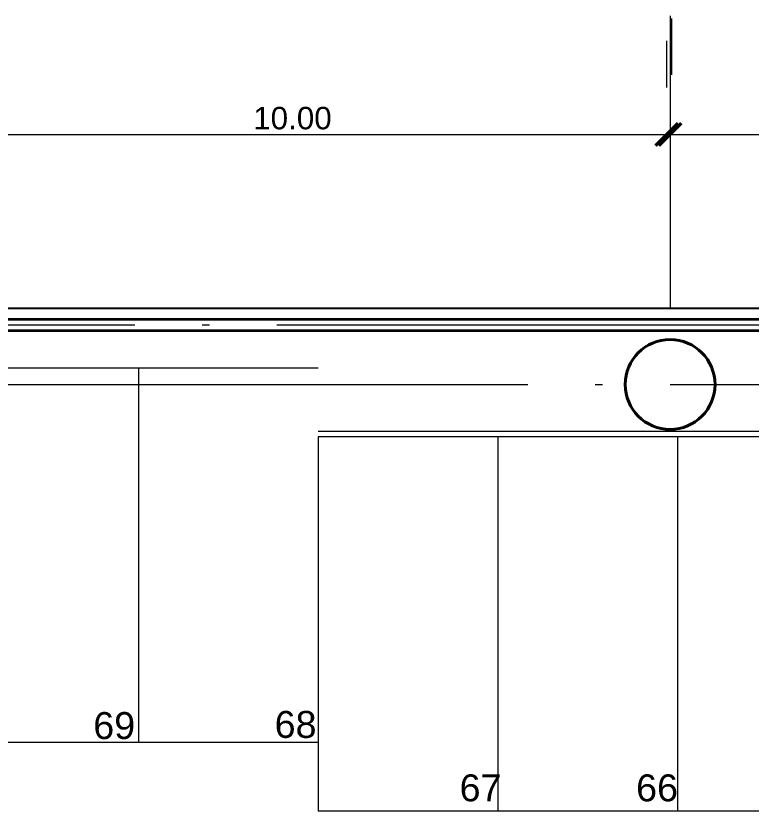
# Model space of a CAD drawing. Header units: inches. Extents: x 13 to 261, y -112 to -47.
# Drawn here: x 67.61 to 77.43, y -58.55 to -47.92 of the extents above; entities that cross this region are included whole.
import ezdxf

# ---------------------------------------------------------------- set-up
doc = ezdxf.new("R2010")
doc.units = ezdxf.units.IN
doc.header["$MEASUREMENT"] = 0
doc.linetypes.add('ACAD_ISO04W100', pattern=[30, 24, -3, 0, -3])
for name, color, linetype, lineweight in [('BANQUETA', 2, 'Continuous', 18), ('CAJONES', 3, 'Continuous', 20), ('COLUMNAS', 20, 'Continuous', 40), ('COTAS', 192, 'Continuous', 13), ('EJES', 1, 'ACAD_ISO04W100', 13), ('MUROS', 5, 'Continuous', 35), ('TERRENO', 8, 'Continuous', 25), ('TEXTOS', 124, 'Continuous', 30)]:
    doc.layers.add(name, color=color, linetype=linetype, lineweight=lineweight)
doc.styles.add('COTAS', font='ARIALUNI.TTF', dxfattribs={"height": 0.3})
doc.styles.add('TEXTOS', font='ARIALUNI.TTF', dxfattribs={"height": 0.36})

# ---------------------------------------------------------------- blocks, each defined once
blk = doc.blocks.new('_ArchTick')
at = {"color": 0, "linetype": 'ByBlock', "const_width": 0.15}
blk.add_lwpolyline([(-0.5, -0.5), (0.5, 0.5)], dxfattribs=at)

msp = doc.modelspace()

# ---------------------------------------------------------------- linework, layer by layer
at = {"layer": 'BANQUETA'}
msp.add_line((112.518, -53.474), (71.651, -53.474), dxfattribs=at)
at = {"layer": 'CAJONES'}
for p, q in [((18.851, -52.627), (71.651, -52.627)), ((69.251, -52.627), (69.251, -57.627)), ((110.051, -53.547), (71.651, -53.547)), ((71.651, -53.547), (71.651, -58.547)), ((74.051, -53.547), (74.051, -58.547)), ((76.451, -53.547), (76.451, -58.547)), ((18.851, -57.627), (71.651, -57.627)), ((110.051, -58.547), (71.651, -58.547))]:
    msp.add_line(p, q, dxfattribs=at)
at = {"layer": 'COLUMNAS'}
msp.add_circle((76.351, -52.848), 0.6, dxfattribs=at)
at = {"layer": 'COTAS', "color": 1}
for p, q in [((76.308, -48.883), (76.308, -48.258)), ((76.351, -48.55), (76.351, -50.758)), ((66.308, -49.508), (76.308, -49.508)), ((76.351, -49.508), (86.351, -49.508))]:
    msp.add_line(p, q, dxfattribs=at)
at = {"layer": 'EJES', "color": 1, "ltscale": 0.3}
for p, q in [((76.351, -47.925), (76.351, -51.827)), ((12.65, -52.848), (116.051, -52.848))]:
    msp.add_line(p, q, dxfattribs=at)
at = {"layer": 'EJES', "ltscale": 0.3}
msp.add_line((16.501, -52.052), (116.351, -52.052), dxfattribs=at)
at = {"layer": 'MUROS'}
for p, q in [((16.501, -51.977), (116.351, -51.977)), ((16.651, -52.127), (116.351, -52.127))]:
    msp.add_line(p, q, dxfattribs=at)
at = {"layer": 'TERRENO'}
msp.add_line((16.351, -51.827), (116.351, -51.827), dxfattribs=at)
at = {"layer": 'TEXTOS', "color": 1}
msp.add_line((76.365, -47.958), (76.365, -48.712), dxfattribs=at)

# ---------------------------------------------------------------- block references
at = {"layer": 'COTAS', "color": 1, "xscale": 0.3, "yscale": 0.3, "zscale": 0.3}
msp.add_blockref('_ArchTick', (76.308, -49.508), dxfattribs=at)
at = {"layer": 'COTAS', "color": 1, "xscale": 0.3, "yscale": 0.3, "zscale": 0.3, "rotation": 180}
msp.add_blockref('_ArchTick', (76.351, -49.508), dxfattribs=at)

# ---------------------------------------------------------------- texts
at = {"layer": 'COTAS', "color": 1, "insert": (71.308, -49.292), "char_height": 0.3, "attachment_point": 5, "style": 'COTAS'}
msp.add_mtext('10.00', dxfattribs=at)
at = {"layer": 'TEXTOS', "style": 'TEXTOS'}
for s, p in [('69', (68.648, -57.584)), ('68', (71.07, -57.569)), ('67', (73.54, -58.416)), ('66', (75.897, -58.416))]:
    msp.add_text(s, height=0.36, dxfattribs=at).set_placement(p)

doc.saveas('drawing.dxf')
